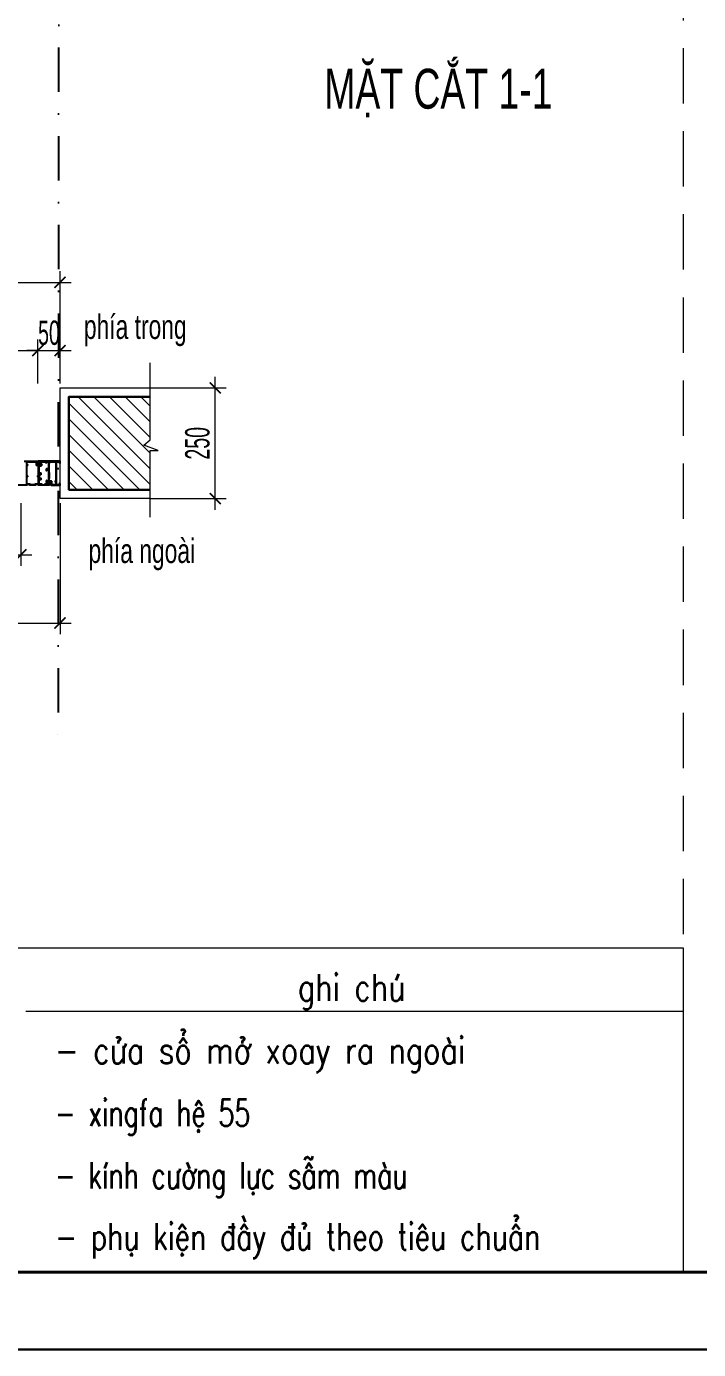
# Model space of a CAD drawing. Header units: millimetres. Extents: x 1336014 to 2939047, y -333549 to -60566.
# Drawn here: x 1459698 to 1461215, y -219540 to -216554 of the extents above; entities that cross this region are included whole.
import ezdxf
from ezdxf.enums import TextEntityAlignment as Align

# ---------------------------------------------------------------- set-up
doc = ezdxf.new("R2010")
doc.units = ezdxf.units.MM
doc.header["$MEASUREMENT"] = 0
doc.linetypes.add('$1$HIDDEN', pattern=[0.375, 0.25, -0.125])
doc.linetypes.add('DASHDOT', pattern=[1, 0.5, -0.25, 0, -0.25])
for name, color, linetype, lineweight in [('05.Text', 253, 'Continuous', 18), ('08.Dim', 156, 'Continuous', 15), ('09.Hatch', 250, 'Continuous', 5), ('10.Text', 254, 'Continuous', 18), ('11.Khung bo', 32, 'Continuous', 50), ('12.Khung', 36, 'Continuous', 25), ('nep', 9, 'Continuous', 15), ('Ron', 15, 'Continuous', 9), ('Thay', 253, 'Continuous', 9), ('wall', 4, 'Continuous', 9)]:
    doc.layers.add(name, color=color, linetype=linetype, lineweight=lineweight)
for name, color, linetype in [('1', 4, 'Continuous'), ('TRUC', 250, 'DASHDOT'), ('VNCC-Ar-Text', 6, 'Continuous')]:
    doc.layers.add(name, color=color, linetype=linetype)
doc.layers.add('Tpl_Bound', color=1, linetype='Continuous', plot=False)
doc.styles.add('TT5_Ghi chu 1', font='', dxfattribs={"width": 0.7, "height": 240})
doc.styles.add('TT5_Text Dim', font='hoatbif.shx', dxfattribs={"width": 0.6})
doc.styles.add('VNSIMLI', font='VNSIMLI.shx', dxfattribs={"width": 0.6})
doc.styles.get('TT5_Ghi chu 1').set_extended_font_data('.VnBlackH')
doc.dimstyles.new('TT5_Dim 1-25', dxfattribs={"dimscale": 25, "dimtxt": 2.2, "dimasz": 1, "dimexe": 1, "dimexo": 0, "dimgap": 0.5, "dimtad": 1, "dimdec": 0, "dimzin": 0, "dimdsep": 46, "dimtxsty": 'TT5_Text Dim', "dimblk": 'ARCHTICK', "dimcen": 0, "dimdle": 1, "dimclrd": 256, "dimclre": 256, "dimclrt": 1, "dimadec": 0, "dimazin": 0, "dimtfac": 0.015, "dimtdec": 0, "dimtix": 1, "dimtmove": 2, "dimatfit": 3, "dimldrblk": 'DOT', "dimfxl": 1, "dimtolj": 1, "dimtzin": 0, "dimlwd": -1, "dimlwe": -1, "dimarcsym": 1})

# ---------------------------------------------------------------- blocks, each defined once
blk = doc.blocks.new('gioang')
at = {"layer": 'Ron'}
for p, q in [((-0.9, 3.3), (-0.9, 3.6)), ((0.8, 3.8), (-0.7, 3.8)), ((4.1, 2.8), (-0.4, 2.8)), ((0, 0), (4.2, 0.1)), ((0.6, 5.3), (1, 5.9)), ((0.8, 5), (0.7, 5)), ((1, 4), (1, 4.8)), ((1.6, 4.1), (1.6, 5)), ((3.2, 5.2), (1.8, 5.2)), ((3.4, 4.1), (3.4, 5)), ((4.5, 5.3), (4.1, 5.9)), ((4.4, 1.6), (4.6, 2.2)), ((5.5, 1.1), (6.1, 3.5))]:
    blk.add_line(p, q, dxfattribs=at)
for points in [[(-0.1, 1), (4, 1.2)], [(1.8, 3.9), (3.2, 3.9)]]:
    blk.add_lwpolyline(points, dxfattribs=at)
for points in [[(4.1, 5.9, 0.248897), (3.9, 6), (1.1, 6, 0.248897), (1, 5.9)], [(6.1, 3.5, 0.527023), (5.9, 3.8), (4.2, 3.8, -0.414214), (4, 4), (4, 4.8, -0.414214), (4.2, 5), (4.3, 5, 0.601413), (4.5, 5.3)]]:
    blk.add_lwpolyline(points, format="xyb", dxfattribs=at)
for centre, radius, start, end in [((-0.7, 3.6), 0.2, 90, 180), ((-0.4, 3.3), 0.5, 180, 270), ((0, 0.5), 0.5, 96.819, 274.7291), ((0.7, 5.2), 0.2, 145.907, 270), ((0.8, 4.8), 0.2, 0, 90), ((0.8, 4), 0.2, 270, 0), ((1.8, 5), 0.2, 90, 180), ((1.8, 4.1), 0.2, 180, 269.9998), ((3.2, 5), 0.2, 0, 90), ((3.2, 4.1), 0.2, 269.9998, 0), ((4, 1.7), 0.5, 272.9056, 347.163), ((4.1, 2.3), 0.5, 347.163, 90), ((4.1, 1.6), 1.5, 271.4321, 340.571)]:
    blk.add_arc(centre, radius, start, end, dxfattribs=at)
blk = doc.blocks.new('_ARCHTICK')
at = {"const_width": 0.15}
blk.add_lwpolyline([(-0.5, -0.5), (0.5, 0.5)], dxfattribs=at)
blk = doc.blocks.new('*D2106')
at = {"layer": '08.Dim', "ltscale": 200, "transparency": 16777216}
for p, q in [((1459245.5, -217630.2), (1459245.5, -217771.6)), ((1459685.1, -217630.2), (1459685.1, -217771.6)), ((1459220.5, -217746.6), (1459710.1, -217746.6))]:
    blk.add_line(p, q, dxfattribs=at)
at = {"layer": 'Defpoints', "color": 0, "ltscale": 200, "transparency": 16777216}
for p in [(1459245.5, -217630.2), (1459685.1, -217630.2), (1459685.1, -217746.6)]:
    blk.add_point(p, dxfattribs=at)
at = {"layer": '08.Dim', "ltscale": 200, "transparency": 16777216, "xscale": 25, "yscale": 25, "zscale": 25, "rotation": 180}
blk.add_blockref('_ARCHTICK', (1459245.5, -217746.6), dxfattribs=at)
at = {"layer": '08.Dim', "ltscale": 200, "transparency": 16777216, "xscale": 25, "yscale": 25, "zscale": 25}
blk.add_blockref('_ARCHTICK', (1459685.1, -217746.6), dxfattribs=at)
at = {"layer": '08.Dim', "color": 1, "ltscale": 200, "transparency": 16777216, "insert": (1459465.3, -217706.6), "char_height": 55, "attachment_point": 5, "style": 'TT5_Text Dim'}
blk.add_mtext('\\A1;440', dxfattribs=at)
blk = doc.blocks.new('_DOT')
blk.add_line((-0.5, 0), (-1, 0))
at = {"const_width": 0.5}
blk.add_lwpolyline([(-0.25, 0, 1), (0.25, 0, 1)], format="xyb", close=True, dxfattribs=at)
blk = doc.blocks.new('*D2114')
at = {"layer": '08.Dim', "ltscale": 200, "transparency": 16777216}
for p, q in [((1459180.5, -217285.7), (1459748.4, -217285.7)), ((1459205.5, -217359.9), (1459205.5, -217260.7)), ((1459723.4, -217359.9), (1459723.4, -217260.7))]:
    blk.add_line(p, q, dxfattribs=at)
at = {"layer": 'Defpoints', "color": 0, "ltscale": 200, "transparency": 16777216}
for p in [(1459723.4, -217285.7), (1459205.5, -217359.9), (1459723.4, -217359.9)]:
    blk.add_point(p, dxfattribs=at)
at = {"layer": '08.Dim', "ltscale": 200, "transparency": 16777216, "xscale": 25, "yscale": 25, "zscale": 25, "rotation": 180}
blk.add_blockref('_ARCHTICK', (1459205.5, -217285.7), dxfattribs=at)
at = {"layer": '08.Dim', "ltscale": 200, "transparency": 16777216, "xscale": 25, "yscale": 25, "zscale": 25}
blk.add_blockref('_ARCHTICK', (1459723.4, -217285.7), dxfattribs=at)
at = {"layer": '08.Dim', "color": 1, "ltscale": 200, "transparency": 16777216, "insert": (1459464.4, -217245.7), "char_height": 55, "attachment_point": 5, "style": 'TT5_Text Dim'}
blk.add_mtext('\\A1;518', dxfattribs=at)
blk = doc.blocks.new('*D2115')
at = {"layer": '08.Dim', "ltscale": 200, "transparency": 16777216}
for p, q in [((1459723.4, -217285.7), (1459698.4, -217285.7)), ((1459723.4, -217359.9), (1459723.4, -217260.7)), ((1459723.4, -217285.7), (1459773.4, -217285.7)), ((1459773.4, -217359.9), (1459773.4, -217260.7)), ((1459773.4, -217285.7), (1459798.4, -217285.7))]:
    blk.add_line(p, q, dxfattribs=at)
at = {"layer": 'Defpoints', "color": 0, "ltscale": 200, "transparency": 16777216}
for p in [(1459773.4, -217285.7), (1459723.4, -217359.9), (1459773.4, -217359.9)]:
    blk.add_point(p, dxfattribs=at)
at = {"layer": '08.Dim', "ltscale": 200, "transparency": 16777216, "xscale": 25, "yscale": 25, "zscale": 25}
blk.add_blockref('_ARCHTICK', (1459723.4, -217285.7), dxfattribs=at)
at = {"layer": '08.Dim', "ltscale": 200, "transparency": 16777216, "xscale": 25, "yscale": 25, "zscale": 25, "rotation": 180}
blk.add_blockref('_ARCHTICK', (1459773.4, -217285.7), dxfattribs=at)
at = {"layer": '08.Dim', "color": 1, "ltscale": 200, "transparency": 16777216, "insert": (1459748.4, -217245.7), "char_height": 55, "attachment_point": 5, "style": 'TT5_Text Dim'}
blk.add_mtext('\\A1;50', dxfattribs=at)
blk = doc.blocks.new('*D2116')
at = {"layer": '08.Dim', "ltscale": 200, "transparency": 16777216}
for p, q in [((1457373.4, -217630.2), (1457373.4, -217925.6)), ((1459773.4, -217630.2), (1459773.4, -217925.6)), ((1457348.4, -217900.6), (1459798.4, -217900.6))]:
    blk.add_line(p, q, dxfattribs=at)
at = {"layer": 'Defpoints', "color": 0, "ltscale": 200, "transparency": 16777216}
for p in [(1457373.4, -217630.2), (1459773.4, -217630.2), (1459773.4, -217900.6)]:
    blk.add_point(p, dxfattribs=at)
at = {"layer": '08.Dim', "ltscale": 200, "transparency": 16777216, "xscale": 25, "yscale": 25, "zscale": 25, "rotation": 180}
blk.add_blockref('_ARCHTICK', (1457373.4, -217900.6), dxfattribs=at)
at = {"layer": '08.Dim', "ltscale": 200, "transparency": 16777216, "xscale": 25, "yscale": 25, "zscale": 25}
blk.add_blockref('_ARCHTICK', (1459773.4, -217900.6), dxfattribs=at)
at = {"layer": '08.Dim', "color": 1, "ltscale": 200, "transparency": 16777216, "insert": (1458573.4, -217860.6), "char_height": 55, "attachment_point": 5, "style": 'TT5_Text Dim'}
blk.add_mtext('\\A1;2400', dxfattribs=at)
blk = doc.blocks.new('100')
at = {"layer": '11.Khung bo', "const_width": 26.7}
blk.add_lwpolyline([(1860913, -945240), (1860913, -916940), (1896063, -916940), (1896063, -945240)], close=True, dxfattribs=at)
blk.add_lwpolyline([(1860913, -945240), (1860913, -916940), (1896063, -916940), (1896063, -945240)], close=True, dxfattribs=at)
blk.add_lwpolyline([(1860913, -945240), (1860913, -916940), (1896063, -916940), (1896063, -945240)], close=True, dxfattribs=at)
at = {"layer": '12.Khung'}
blk.add_lwpolyline([(1901579, -945940), (1901579, -916240), (1859580, -916240), (1859580, -945940)], close=True, dxfattribs=at)
blk.add_lwpolyline([(1901579, -945940), (1901579, -916240), (1859580, -916240), (1859580, -945940)], close=True, dxfattribs=at)
blk.add_lwpolyline([(1901579, -945940), (1901579, -916240), (1859580, -916240), (1859580, -945940)], close=True, dxfattribs=at)
blk = doc.blocks.new('*D2100')
at = {"layer": '08.Dim', "ltscale": 200, "transparency": 16777216}
for p, q in [((1460123.7, -217644.9), (1460123.7, -217344.9)), ((1459977.1, -217369.9), (1460148.7, -217369.9)), ((1459977.1, -217619.9), (1460148.7, -217619.9))]:
    blk.add_line(p, q, dxfattribs=at)
at = {"layer": 'Defpoints', "color": 0, "ltscale": 200, "transparency": 16777216}
for p in [(1459977.1, -217369.9), (1460123.7, -217369.9), (1459977.1, -217619.9)]:
    blk.add_point(p, dxfattribs=at)
at = {"layer": '08.Dim', "ltscale": 200, "transparency": 16777216, "xscale": 25, "yscale": 25, "zscale": 25}
for p, rotation in [((1460123.7, -217369.9), 90), ((1460123.7, -217619.9), 270)]:
    blk.add_blockref('_ARCHTICK', p, dxfattribs=dict(at, rotation=rotation))
at = {"layer": '08.Dim', "color": 1, "ltscale": 200, "transparency": 16777216, "insert": (1460083.7, -217494.9), "char_height": 55, "attachment_point": 5, "rotation": 90, "style": 'TT5_Text Dim'}
blk.add_mtext('\\A1;250', dxfattribs=at)
blk = doc.blocks.new('*D2101')
at = {"layer": '08.Dim', "ltscale": 200, "transparency": 16777216}
for p, q in [((1457373.4, -217359.9), (1457373.4, -217106.7)), ((1459773.4, -217359.9), (1459773.4, -217106.7)), ((1457348.4, -217131.7), (1459798.4, -217131.7))]:
    blk.add_line(p, q, dxfattribs=at)
at = {"layer": 'Defpoints', "color": 0, "ltscale": 200, "transparency": 16777216}
for p in [(1459773.4, -217131.7), (1457373.4, -217359.9), (1459773.4, -217359.9)]:
    blk.add_point(p, dxfattribs=at)
at = {"layer": '08.Dim', "ltscale": 200, "transparency": 16777216, "xscale": 25, "yscale": 25, "zscale": 25, "rotation": 180}
blk.add_blockref('_ARCHTICK', (1457373.4, -217131.7), dxfattribs=at)
at = {"layer": '08.Dim', "ltscale": 200, "transparency": 16777216, "xscale": 25, "yscale": 25, "zscale": 25}
blk.add_blockref('_ARCHTICK', (1459773.4, -217131.7), dxfattribs=at)
at = {"layer": '08.Dim', "color": 1, "ltscale": 200, "transparency": 16777216, "insert": (1458573.4, -217091.7), "char_height": 55, "attachment_point": 5, "style": 'TT5_Text Dim'}
blk.add_mtext('\\A1;2400', dxfattribs=at)

msp = doc.modelspace()

# ---------------------------------------------------------------- hatches: boundary and pattern name
at = {"layer": '09.Hatch', "ltscale": 0.5}
h = msp.add_hatch(dxfattribs=at)
h.set_pattern_fill('ANSI31', color=256, scale=200, angle=180, style=0)
h.set_pattern_definition([(315, (1452406.283, -216805.24), (-17.67767, -17.67767), [])])
h.paths.add_polyline_path([(1459793.4, -217599.9), (1459977.1, -217599.9), (1459977.1, -217511.4), (1459995, -217511.4), (1459962.7, -217499.1), (1459977.1, -217487.2), (1459977.1, -217389.9), (1459793.4, -217389.9)])

# ---------------------------------------------------------------- linework, layer by layer
at = {"layer": '05.Text', "color": 6, "linetype": '$1$HIDDEN', "ltscale": 500}
msp.add_lwpolyline([(1461179.9, -212290.5), (1461179.9, -219365.4)], dxfattribs=at)
at = {"layer": '1'}
msp.add_lwpolyline([(1459692.7, -217535), (1459720.7, -217535, -0.414214), (1459721.2, -217535.5, -0.414214), (1459720.7, -217536), (1459720.7, -217542.5, 0.414214), (1459721.2, -217543), (1459731.7, -217543, -0.414214), (1459732.2, -217543.5), (1459732.2, -217543.9, -0.414214), (1459731.7, -217544.4), (1459730.6, -217544.4, 0.414214), (1459730.1, -217544.9), (1459730.1, -217546.4, -0.414214), (1459729.6, -217546.9), (1459729.1, -217546.9, -0.414214), (1459728.6, -217546.4), (1459728.6, -217544.9, 0.414214), (1459728.1, -217544.4), (1459726.1, -217544.4, 0.414214), (1459725.6, -217544.9), (1459725.6, -217563.9, 0.414214), (1459726.1, -217564.4), (1459728.1, -217564.4, 0.414214), (1459728.6, -217563.9), (1459728.6, -217562.4, -0.414214), (1459729.1, -217561.9), (1459729.6, -217561.9, -0.414214), (1459730.1, -217562.4), (1459730.1, -217565.3, -0.414214), (1459729.6, -217565.8), (1459726.7, -217565.8, 0.414214), (1459726.2, -217566.3), (1459726.2, -217575.3, 0.414214), (1459726.7, -217575.8), (1459728.1, -217575.8, 0.414214), (1459728.6, -217575.3), (1459728.6, -217573.8, -0.414214), (1459729.1, -217573.3), (1459729.6, -217573.3, -0.414214), (1459730.1, -217573.8), (1459730.1, -217576.7, -0.414214), (1459729.6, -217577.2), (1459726.1, -217577.2, 0.414214), (1459725.6, -217577.7), (1459725.6, -217587.9, 0.414214), (1459726.1, -217588.4), (1459728.7, -217588.4, 0.414214), (1459729.2, -217587.9), (1459729.2, -217586.7, -0.414214), (1459729.7, -217586.2), (1459731.4, -217586.2, -0.414214), (1459731.9, -217586.7), (1459731.9, -217586.7, -0.414214), (1459731.4, -217587.2), (1459730.9, -217587.2, 0.414214), (1459730.4, -217587.7), (1459730.4, -217587.9, 0.414214), (1459730.9, -217588.4), (1459740.9, -217588.4, 0.414214), (1459741.4, -217587.9), (1459741.4, -217587.7, 0.414214), (1459740.9, -217587.2), (1459740.4, -217587.2, -0.414214), (1459739.9, -217586.7), (1459739.9, -217586.7, -0.414214), (1459740.4, -217586.2), (1459741.1, -217586.2, 0.414214), (1459741.4, -217585.9), (1459741.4, -217585.8, -0.414214), (1459741.9, -217585.3), (1459743.3, -217585.3, -0.339454), (1459743.8, -217585.7), (1459743.9, -217586.1, -0.493145), (1459743.7, -217586.3), (1459743.1, -217586.3, 0.414214), (1459742.6, -217586.8), (1459742.6, -217588.1, 0.414214), (1459743.1, -217588.6), (1459747.7, -217588.6, 0.414214), (1459748.2, -217588.1), (1459748.2, -217586.8, 0.414214), (1459747.7, -217586.3), (1459747.1, -217586.3, -0.493145), (1459746.9, -217586.1), (1459747, -217585.7, -0.339454), (1459747.5, -217585.3), (1459748.9, -217585.3, -0.414214), (1459749.4, -217585.8), (1459749.4, -217589.3, -0.414214), (1459748.9, -217589.8), (1459724.7, -217589.8, -0.414214), (1459724.2, -217589.3), (1459724.2, -217588.8, 0.414214), (1459723.7, -217588.3), (1459718.7, -217588.3, 0.414214), (1459718.2, -217588.8), (1459718.2, -217589.3, -0.414214), (1459717.7, -217589.8), (1459705.1, -217589.8, -0.414214), (1459704.6, -217589.3), (1459704.6, -217588.8, 0.414214), (1459704.1, -217588.3), (1459699.1, -217588.3, 0.414214), (1459698.6, -217588.8), (1459698.6, -217589.3, -0.414214), (1459698.1, -217589.8), (1459673.9, -217589.8, -0.414214)], format="xyb", dxfattribs=at)
for points in [[(1459700.6, -217569.4, 0.414214), (1459700.1, -217568.9), (1459699.1, -217568.9, -0.414214), (1459698.6, -217568.4), (1459698.6, -217544.9, -0.414214), (1459699.1, -217544.4), (1459700.1, -217544.4, 0.414214), (1459700.6, -217543.9), (1459700.6, -217543.7, 0.414214), (1459700.1, -217543.2), (1459699.1, -217543.2, -0.414214), (1459698.6, -217542.7), (1459698.6, -217537.5, -0.414214), (1459699.1, -217537), (1459718.8, -217537, -0.414214), (1459719.3, -217537.5), (1459719.3, -217542.9, 0.414214), (1459720.8, -217544.4), (1459723.7, -217544.4, -0.414214), (1459724.2, -217544.9), (1459724.2, -217568.4, -0.414214), (1459723.7, -217568.9), (1459722.7, -217568.9, 0.414214), (1459722.2, -217569.4), (1459722.2, -217569.6, 0.414214), (1459722.7, -217570.1), (1459723.7, -217570.1, -0.414214), (1459724.2, -217570.6), (1459724.2, -217586.4, -0.414214), (1459723.7, -217586.9), (1459717.3, -217586.9, 0.414214), (1459716.8, -217587.4), (1459716.8, -217587.9, -0.414214), (1459716.3, -217588.4), (1459706.5, -217588.4, -0.414214), (1459706, -217587.9), (1459706, -217587.4, 0.414214), (1459705.5, -217586.9), (1459699.1, -217586.9, -0.414214), (1459698.6, -217586.4), (1459698.6, -217570.6, -0.414214), (1459699.1, -217570.1), (1459700.1, -217570.1, 0.414214), (1459700.6, -217569.6)], [(1459773.4, -217589.3), (1459773.4, -217585.3, 0.57735), (1459772.6, -217584.9), (1459772.2, -217585.1, 0.267949), (1459772, -217585.6), (1459772, -217587.9, -0.414214), (1459771.5, -217588.4), (1459766.1, -217588.4, -0.414214), (1459765.6, -217587.9), (1459765.6, -217536.9, -0.414214), (1459766.1, -217536.4), (1459771.5, -217536.4, -0.414214), (1459772, -217536.9), (1459772, -217539.3, 0.267949), (1459772.2, -217539.7), (1459772.6, -217540, 0.57735), (1459773.4, -217539.5), (1459773.4, -217535.5, 0.414214), (1459772.9, -217535), (1459723.9, -217535, 0.414214), (1459723.4, -217535.5), (1459723.4, -217539, 0.414214), (1459723.9, -217539.5), (1459725.3, -217539.5, 0.339454), (1459725.8, -217539.2), (1459725.9, -217538.8, 0.493145), (1459725.7, -217538.5), (1459725.1, -217538.5, -0.414214), (1459724.6, -217538), (1459724.6, -217536.7, -0.414214), (1459725.1, -217536.2), (1459729.7, -217536.2, -0.414214), (1459730.2, -217536.7), (1459730.2, -217538, -0.414214), (1459729.7, -217538.5), (1459729.1, -217538.5, 0.493145), (1459728.9, -217538.8), (1459729, -217539.2, 0.339454), (1459729.5, -217539.5), (1459730.9, -217539.5, 0.414214), (1459731.4, -217539), (1459731.4, -217538.9, -0.414214), (1459731.7, -217538.6), (1459732.4, -217538.6, 0.414214), (1459732.9, -217538.1), (1459732.9, -217538.1, 0.414214), (1459732.4, -217537.6), (1459731.9, -217537.6, -0.414214), (1459731.4, -217537.1), (1459731.4, -217536.9, -0.414214), (1459731.9, -217536.4), (1459741.9, -217536.4, -0.414214), (1459742.4, -217536.9), (1459742.4, -217537.1, -0.414214), (1459741.9, -217537.6), (1459741.4, -217537.6, 0.414214), (1459740.9, -217538.1), (1459740.9, -217538.1, 0.414214), (1459741.4, -217538.6), (1459743.1, -217538.6, 0.414214), (1459743.6, -217538.1), (1459743.6, -217536.9, -0.414214), (1459744.1, -217536.4), (1459746.7, -217536.4, -0.414214), (1459747.2, -217536.9), (1459747.2, -217552.3, -0.414214), (1459746.7, -217552.8), (1459742.7, -217552.8, 0.414214), (1459742.2, -217553.3), (1459742.2, -217556.1, 0.339454), (1459742.6, -217556.5), (1459743.2, -217556.7, 0.493145), (1459743.8, -217556.2), (1459743.8, -217554.7, -0.414214), (1459744.3, -217554.2), (1459746.7, -217554.2, -0.414214), (1459747.2, -217554.7), (1459747.2, -217579.9, -0.414214), (1459746.7, -217580.4), (1459744.1, -217580.4, -0.414214), (1459743.6, -217579.9), (1459743.6, -217579.5, 0.493145), (1459743.2, -217579.2), (1459742.6, -217579.4, 0.339454), (1459742.2, -217579.9), (1459742.2, -217581.3, 0.414214), (1459742.7, -217581.8), (1459752.9, -217581.8, -0.414214), (1459753.4, -217582.3), (1459753.4, -217589.3, 0.414214), (1459753.9, -217589.8), (1459772.9, -217589.8, 0.414214)], [(1459773.4, -217589.3), (1459773.4, -217585.3, 0.57735), (1459772.6, -217584.9), (1459772.2, -217585.1, 0.267949), (1459772, -217585.6), (1459772, -217587.9, -0.414214), (1459771.5, -217588.4), (1459766.1, -217588.4, -0.414214), (1459765.6, -217587.9), (1459765.6, -217536.9, -0.414214), (1459766.1, -217536.4), (1459771.5, -217536.4, -0.414214), (1459772, -217536.9), (1459772, -217539.3, 0.267949), (1459772.2, -217539.7), (1459772.6, -217540, 0.57735), (1459773.4, -217539.5), (1459773.4, -217535.5, 0.414214), (1459772.9, -217535), (1459723.9, -217535, 0.414214), (1459723.4, -217535.5), (1459723.4, -217539, 0.414214), (1459723.9, -217539.5), (1459725.3, -217539.5, 0.339454), (1459725.8, -217539.2), (1459725.9, -217538.8, 0.493145), (1459725.7, -217538.5), (1459725.1, -217538.5, -0.414214), (1459724.6, -217538), (1459724.6, -217536.7, -0.414214), (1459725.1, -217536.2), (1459729.7, -217536.2, -0.414214), (1459730.2, -217536.7), (1459730.2, -217538, -0.414214), (1459729.7, -217538.5), (1459729.1, -217538.5, 0.493145), (1459728.9, -217538.8), (1459729, -217539.2, 0.339454), (1459729.5, -217539.5), (1459730.9, -217539.5, 0.414214), (1459731.4, -217539), (1459731.4, -217538.9, -0.414214), (1459731.7, -217538.6), (1459732.4, -217538.6, 0.414214), (1459732.9, -217538.1), (1459732.9, -217538.1, 0.414214), (1459732.4, -217537.6), (1459731.9, -217537.6, -0.414214), (1459731.4, -217537.1), (1459731.4, -217536.9, -0.414214), (1459731.9, -217536.4), (1459741.9, -217536.4, -0.414214), (1459742.4, -217536.9), (1459742.4, -217537.1, -0.414214), (1459741.9, -217537.6), (1459741.4, -217537.6, 0.414214), (1459740.9, -217538.1), (1459740.9, -217538.1, 0.414214), (1459741.4, -217538.6), (1459743.1, -217538.6, 0.414214), (1459743.6, -217538.1), (1459743.6, -217536.9, -0.414214), (1459744.1, -217536.4), (1459746.7, -217536.4, -0.414214), (1459747.2, -217536.9), (1459747.2, -217552.3, -0.414214), (1459746.7, -217552.8), (1459742.7, -217552.8, 0.414214), (1459742.2, -217553.3), (1459742.2, -217556.1, 0.339454), (1459742.6, -217556.5), (1459743.2, -217556.7, 0.493145), (1459743.8, -217556.2), (1459743.8, -217554.7, -0.414214), (1459744.3, -217554.2), (1459746.7, -217554.2, -0.414214), (1459747.2, -217554.7), (1459747.2, -217579.9, -0.414214), (1459746.7, -217580.4), (1459744.1, -217580.4, -0.414214), (1459743.6, -217579.9), (1459743.6, -217579.5, 0.493145), (1459743.2, -217579.2), (1459742.6, -217579.4, 0.339454), (1459742.2, -217579.9), (1459742.2, -217581.3, 0.414214), (1459742.7, -217581.8), (1459752.9, -217581.8, -0.414214), (1459753.4, -217582.3), (1459753.4, -217589.3, 0.414214), (1459753.9, -217589.8), (1459772.9, -217589.8, 0.414214)], [(1459748.6, -217536.9, -0.414214), (1459749.1, -217536.4), (1459763.7, -217536.4, -0.414214), (1459764.2, -217536.9), (1459764.2, -217579.9, -0.414214), (1459763.7, -217580.4), (1459762.7, -217580.4, 0.414214), (1459762.2, -217580.9), (1459762.2, -217581.3, 0.414214), (1459762.7, -217581.8), (1459763.7, -217581.8, -0.414214), (1459764.2, -217582.3), (1459764.2, -217587.9, -0.414214), (1459763.7, -217588.4), (1459755.3, -217588.4, -0.414214), (1459754.8, -217587.9), (1459754.8, -217581.9, 0.414214), (1459753.3, -217580.4), (1459749.1, -217580.4, -0.414214), (1459748.6, -217579.9), (1459748.6, -217574.9), (1459749.6, -217573.9), (1459749.6, -217561.9), (1459748.6, -217560.9), (1459748.6, -217540.3, -0.414214), (1459749.1, -217539.8), (1459749.1, -217539.8, 0.414214), (1459749.6, -217539.3), (1459749.6, -217538.9, 0.414214), (1459749.1, -217538.4), (1459749.1, -217538.4, -0.414214), (1459748.6, -217537.9)], [(1459748.6, -217536.9, -0.414214), (1459749.1, -217536.4), (1459763.7, -217536.4, -0.414214), (1459764.2, -217536.9), (1459764.2, -217579.9, -0.414214), (1459763.7, -217580.4), (1459762.7, -217580.4, 0.414214), (1459762.2, -217580.9), (1459762.2, -217581.3, 0.414214), (1459762.7, -217581.8), (1459763.7, -217581.8, -0.414214), (1459764.2, -217582.3), (1459764.2, -217587.9, -0.414214), (1459763.7, -217588.4), (1459755.3, -217588.4, -0.414214), (1459754.8, -217587.9), (1459754.8, -217581.9, 0.414214), (1459753.3, -217580.4), (1459749.1, -217580.4, -0.414214), (1459748.6, -217579.9), (1459748.6, -217574.9), (1459749.6, -217573.9), (1459749.6, -217561.9), (1459748.6, -217560.9), (1459748.6, -217540.3, -0.414214), (1459749.1, -217539.8), (1459749.1, -217539.8, 0.414214), (1459749.6, -217539.3), (1459749.6, -217538.9, 0.414214), (1459749.1, -217538.4), (1459749.1, -217538.4, -0.414214), (1459748.6, -217537.9)]]:
    msp.add_lwpolyline(points, format="xyb", close=True, dxfattribs=at)
at = {"layer": 'nep', "ltscale": 0.5}
msp.add_lwpolyline([(1459977.1, -217661.3), (1459977.1, -217511.4), (1459995, -217511.4), (1459962.7, -217499.1), (1459977.1, -217487.2), (1459977.1, -217313.1)], dxfattribs=at)
at = {"layer": 'nep'}
msp.add_lwpolyline([(1459977.1, -217619.9), (1459773.4, -217619.9), (1459773.4, -217369.9), (1459977.1, -217369.9)], dxfattribs=at)
at = {"layer": 'Thay'}
msp.add_line((1461179.9, -218777.1), (1459696.3, -218777.1), dxfattribs=at)
msp.add_lwpolyline([(1457705.7, -218633.8), (1461179.9, -218633.8), (1461179.9, -219365.4), (1457705.7, -219365.4)], close=True, dxfattribs=at)
at = {"layer": 'Tpl_Bound', "color": 1}
msp.add_lwpolyline([(1456095.9, -219540.4), (1456095.9, -212115.5), (1466595.8, -212115.5), (1466595.8, -219540.4)], close=True, dxfattribs=at)
at = {"layer": 'TRUC', "ltscale": 200}
msp.add_line((1459773.4, -213400), (1459768.8, -218156.5), dxfattribs=at)
at = {"layer": 'wall', "color": 0, "lineweight": 30}
msp.add_lwpolyline([(1459977.1, -217389.9), (1459793.4, -217389.9), (1459793.4, -217599.9), (1459977.1, -217599.9)], dxfattribs=at)

# ---------------------------------------------------------------- block references
at = {"layer": '05.Text', "xscale": 0.25, "yscale": 0.25, "zscale": 0.25}
msp.add_blockref('100', (991201, 16944.5), dxfattribs=at)
at = {"layer": 'Ron', "xscale": -1}
msp.add_blockref('gioang', (1459729.9, -217543.3), dxfattribs=at)
at = {"layer": 'Ron', "xscale": -1, "rotation": 180}
msp.add_blockref('gioang', (1459742.9, -217581.6), dxfattribs=at)

# ---------------------------------------------------------------- texts
at = {"layer": '05.Text', "style": 'TT5_Text Dim', "width": 0.7}
for s, p in [('phÝa trong', (1459827.3, -217259.4)), ('phÝa ngoµi', (1459837.8, -217765.1))]:
    msp.add_text(s, height=55, dxfattribs=at).set_placement(p)
at = {"layer": '10.Text', "style": 'TT5_Ghi chu 1', "width": 0.7}
msp.add_text('MÆT c¾t 1-1', height=90, dxfattribs=at).set_placement((1460369.9, -216739.6))
at = {"layer": 'VNCC-Ar-Text', "style": 'VNSIMLI', "width": 0.8}
msp.add_text('ghi chó', height=60, dxfattribs=at).set_placement((1460431.5, -218753), align=Align.CENTER)
at = {"layer": 'VNCC-Ar-Text', "style": 'VNSIMLI'}
for s, width, p in [('- cöa sæ më xoay ra ngoµi', 0.8, (1459762, -218895.1)), ('- xingfa hÖ 55', 0.7, (1459762, -219036.2)), ('- kÝnh c\xadêng lùc sÉm mµu', 0.7, (1459762, -219177.2)), ('- phô kiÖn ®Çy ®ñ theo tiªu chuÈn', 0.75, (1459762, -219315.3))]:
    msp.add_text(s, height=60, dxfattribs=dict(at, width=width)).set_placement(p)

# ---------------------------------------------------------------- dimensions: what is measured, and where the dimension line sits
at = {"layer": '08.Dim', "ltscale": 200}
for base, p1, p2, picture, middle in [((1459773.4, -217131.7), (1457373.4, -217359.9), (1459773.4, -217359.9), '*D2101', (1458573.4, -217091.7)), ((1459723.4, -217285.7), (1459205.5, -217359.9), (1459723.4, -217359.9), '*D2114', (1459464.4, -217245.7)), ((1459773.4, -217285.7), (1459723.4, -217359.9), (1459773.4, -217359.9), '*D2115', (1459748.4, -217245.7)), ((1459773.4, -217900.6), (1457373.4, -217630.2), (1459773.4, -217630.2), '*D2116', (1458573.4, -217860.6)), ((1459685.1, -217746.6), (1459245.5, -217630.2), (1459685.1, -217630.2), '*D2106', (1459465.3, -217706.6))]:
    dim = msp.add_linear_dim(base=base, p1=p1, p2=p2, dimstyle='TT5_Dim 1-25', dxfattribs=at)
    dim.commit()
    dim.dimension.update_dxf_attribs({"geometry": picture, "text_midpoint": middle})
dim = msp.add_linear_dim(base=(1460123.7, -217369.9), p1=(1459977.1, -217619.9), p2=(1459977.1, -217369.9), angle=90, dimstyle='TT5_Dim 1-25', dxfattribs=at)
dim.commit()
dim.dimension.update_dxf_attribs({"geometry": '*D2100', "text_midpoint": (1460083.7, -217494.9)})

doc.saveas('drawing.dxf')
